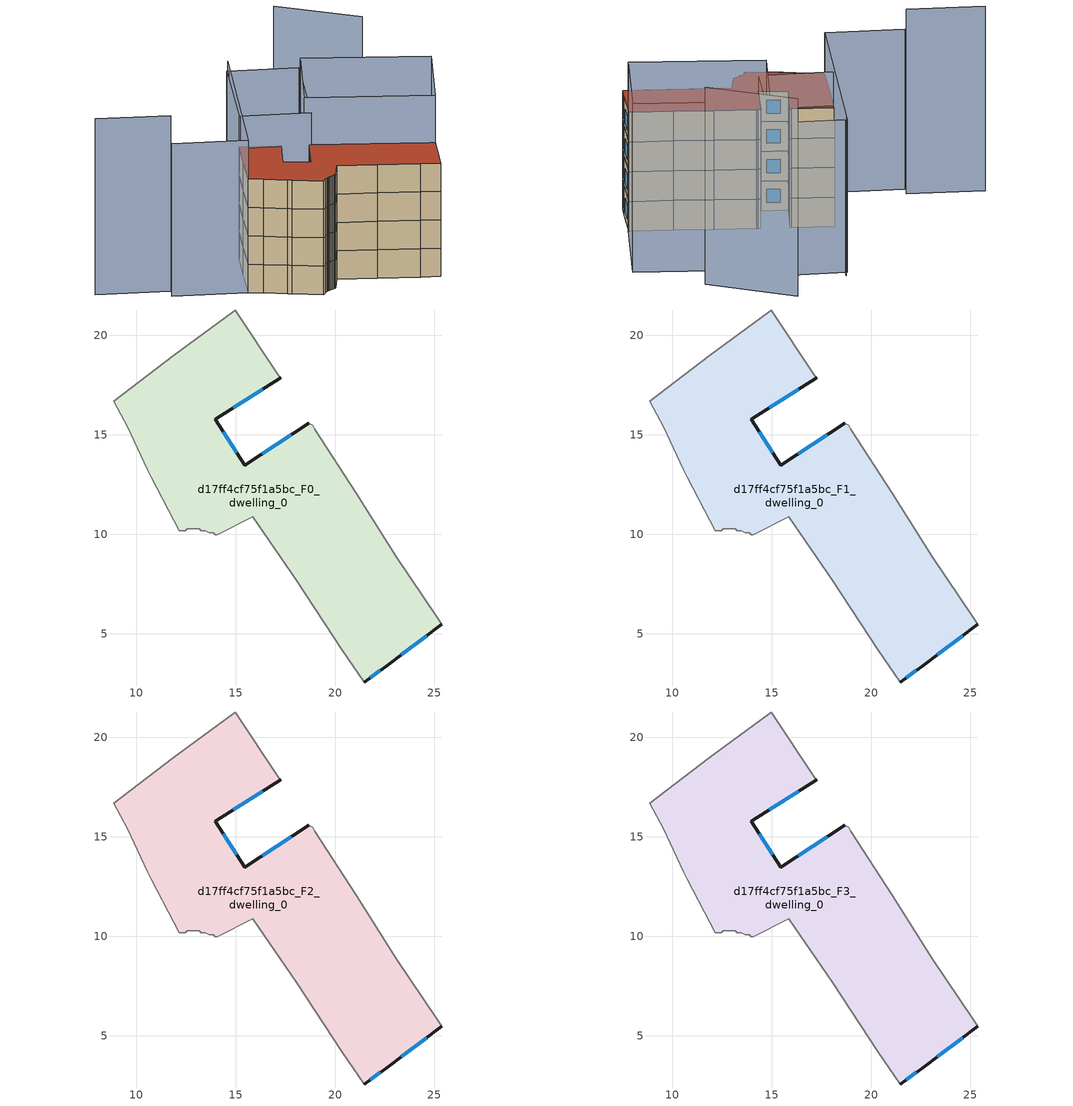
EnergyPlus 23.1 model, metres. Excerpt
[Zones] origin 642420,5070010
d17ff4cf75f1a5bc_F0_dwelling_0
 floor ground (EU_floor_Construction): 18.87,15.48 18.97,15.28 21.07,12.07 23.07,8.87 25.17,5.77 25.37,5.47 22.57,3.37 21.47,2.57 20.37,4.17 18.06,7.67 15.86,10.87 14.06,9.97 13.96,9.97 13.86,10.08 13.66,10.07 13.46,10.17 13.26,10.17 13.16,10.27 13.06,10.27 12.86,10.28 12.56,10.28 12.46,10.17 12.16,10.17 10.76,12.88 10.56,13.28 9.56,15.38 8.86,16.68 11.86,18.98 14.87,21.18 14.97,21.28 17.17,17.98 17.27,17.88 13.96,15.78 15.46,13.48 18.67,15.58 z0
 wall outside (EU_wall_Construction): 18.67,15.58 15.46,13.48 13.96,15.78 17.27,17.88 / 21.47,2.57 22.57,3.37 25.37,5.47 z0:3
 wall adiabatic (EU_wall_Construction): 17.27,17.88 17.17,17.98 14.97,21.28 14.87,21.18 11.86,18.98 8.86,16.68 9.56,15.38 10.56,13.28 10.76,12.88 12.16,10.17 12.46,10.17 12.56,10.28 12.86,10.28 13.06,10.27 13.16,10.27 13.26,10.17 13.46,10.17 13.66,10.07 13.86,10.08 13.96,9.97 14.06,9.97 15.86,10.87 18.06,7.67 20.37,4.17 21.47,2.57 / 25.37,5.47 25.17,5.77 23.07,8.87 21.07,12.07 18.97,15.28 18.87,15.48 18.67,15.58 z0:3
 window (EU_Window_Construction): 14.87,16.36 16.36,17.3 / 15.05,14.11 14.38,15.14 / 17.79,15 16.35,14.05 / 23.34,3.94 24.6,4.89 / 21.77,2.79 22.26,3.15 z0.83:2.17
d17ff4cf75f1a5bc_F1_dwelling_0
 floor to d17ff4cf75f1a5bc_F0_dwelling_0 (EU_floor_Construction): 18.87,15.48 18.97,15.28 21.07,12.07 23.07,8.87 25.17,5.77 25.37,5.47 22.57,3.37 21.47,2.57 20.37,4.17 18.06,7.67 15.86,10.87 14.06,9.97 13.96,9.97 13.86,10.08 13.66,10.07 13.46,10.17 13.26,10.17 13.16,10.27 13.06,10.27 12.86,10.28 12.56,10.28 12.46,10.17 12.16,10.17 10.76,12.88 10.56,13.28 9.56,15.38 8.86,16.68 11.86,18.98 14.87,21.18 14.97,21.28 17.17,17.98 17.27,17.88 13.96,15.78 15.46,13.48 18.67,15.58 z3
 wall outside (EU_wall_Construction): 18.67,15.58 15.46,13.48 13.96,15.78 17.27,17.88 / 21.47,2.57 22.57,3.37 25.37,5.47 z3:6
 wall adiabatic (EU_wall_Construction): 17.27,17.88 17.17,17.98 14.97,21.28 14.87,21.18 11.86,18.98 8.86,16.68 9.56,15.38 10.56,13.28 10.76,12.88 12.16,10.17 12.46,10.17 12.56,10.28 12.86,10.28 13.06,10.27 13.16,10.27 13.26,10.17 13.46,10.17 13.66,10.07 13.86,10.08 13.96,9.97 14.06,9.97 15.86,10.87 18.06,7.67 20.37,4.17 21.47,2.57 / 25.37,5.47 25.17,5.77 23.07,8.87 21.07,12.07 18.97,15.28 18.87,15.48 18.67,15.58 z3:6
 window (EU_Window_Construction): 14.87,16.36 16.36,17.3 / 15.05,14.11 14.38,15.14 / 17.79,15 16.35,14.05 / 23.34,3.94 24.6,4.89 / 21.77,2.79 22.26,3.15 z3.83:5.17
d17ff4cf75f1a5bc_F2_dwelling_0
 floor to d17ff4cf75f1a5bc_F1_dwelling_0 (EU_floor_Construction): 18.87,15.48 18.97,15.28 21.07,12.07 23.07,8.87 25.17,5.77 25.37,5.47 22.57,3.37 21.47,2.57 20.37,4.17 18.06,7.67 15.86,10.87 14.06,9.97 13.96,9.97 13.86,10.08 13.66,10.07 13.46,10.17 13.26,10.17 13.16,10.27 13.06,10.27 12.86,10.28 12.56,10.28 12.46,10.17 12.16,10.17 10.76,12.88 10.56,13.28 9.56,15.38 8.86,16.68 11.86,18.98 14.87,21.18 14.97,21.28 17.17,17.98 17.27,17.88 13.96,15.78 15.46,13.48 18.67,15.58 z6
 wall outside (EU_wall_Construction): 18.67,15.58 15.46,13.48 13.96,15.78 17.27,17.88 / 21.47,2.57 22.57,3.37 25.37,5.47 z6:9
 wall adiabatic (EU_wall_Construction): 17.27,17.88 17.17,17.98 14.97,21.28 14.87,21.18 11.86,18.98 8.86,16.68 9.56,15.38 10.56,13.28 10.76,12.88 12.16,10.17 12.46,10.17 12.56,10.28 12.86,10.28 13.06,10.27 13.16,10.27 13.26,10.17 13.46,10.17 13.66,10.07 13.86,10.08 13.96,9.97 14.06,9.97 15.86,10.87 18.06,7.67 20.37,4.17 21.47,2.57 / 25.37,5.47 25.17,5.77 23.07,8.87 21.07,12.07 18.97,15.28 18.87,15.48 18.67,15.58 z6:9
 window (EU_Window_Construction): 14.87,16.36 16.36,17.3 / 15.05,14.11 14.38,15.14 / 17.79,15 16.35,14.05 / 23.34,3.94 24.6,4.89 / 21.77,2.79 22.26,3.15 z6.83:8.17
d17ff4cf75f1a5bc_F3_dwelling_0
 floor to d17ff4cf75f1a5bc_F2_dwelling_0 (EU_floor_Construction): 18.87,15.48 18.97,15.28 21.07,12.07 23.07,8.87 25.17,5.77 25.37,5.47 22.57,3.37 21.47,2.57 20.37,4.17 18.06,7.67 15.86,10.87 14.06,9.97 13.96,9.97 13.86,10.08 13.66,10.07 13.46,10.17 13.26,10.17 13.16,10.27 13.06,10.27 12.86,10.28 12.56,10.28 12.46,10.17 12.16,10.17 10.76,12.88 10.56,13.28 9.56,15.38 8.86,16.68 11.86,18.98 14.87,21.18 14.97,21.28 17.17,17.98 17.27,17.88 13.96,15.78 15.46,13.48 18.67,15.58 z9
 wall outside (EU_wall_Construction): 18.67,15.58 15.46,13.48 13.96,15.78 17.27,17.88 / 21.47,2.57 22.57,3.37 25.37,5.47 z9:12
 wall adiabatic (EU_wall_Construction): 17.27,17.88 17.17,17.98 14.97,21.28 14.87,21.18 11.86,18.98 8.86,16.68 9.56,15.38 10.56,13.28 10.76,12.88 12.16,10.17 12.46,10.17 12.56,10.28 12.86,10.28 13.06,10.27 13.16,10.27 13.26,10.17 13.46,10.17 13.66,10.07 13.86,10.08 13.96,9.97 14.06,9.97 15.86,10.87 18.06,7.67 20.37,4.17 21.47,2.57 / 25.37,5.47 25.17,5.77 23.07,8.87 21.07,12.07 18.97,15.28 18.87,15.48 18.67,15.58 z9:12
 window (EU_Window_Construction): 14.87,16.36 16.36,17.3 / 15.05,14.11 14.38,15.14 / 17.79,15 16.35,14.05 / 23.34,3.94 24.6,4.89 / 21.77,2.79 22.26,3.15 z9.83:11.17
 roof outside (EU_roof_Construction): 25.37,5.47 25.17,5.77 23.07,8.87 21.07,12.07 18.97,15.28 18.87,15.48 18.67,15.58 15.46,13.48 13.96,15.78 17.27,17.88 17.17,17.98 14.97,21.28 14.87,21.18 11.86,18.98 8.86,16.68 9.56,15.38 10.56,13.28 10.76,12.88 12.16,10.17 12.46,10.17 12.56,10.28 12.86,10.28 13.06,10.27 13.16,10.27 13.26,10.17 13.46,10.17 13.66,10.07 13.86,10.08 13.96,9.97 14.06,9.97 15.86,10.87 18.06,7.67 20.37,4.17 21.47,2.57 22.57,3.37 z12
shading: 25.28,5.41 18.47,16.05 / 18.47,16.05 26.18,20.98 / 26.18,20.98 32.98,10.34 / 32.98,10.34 25.28,5.41 z0:17; 14.59,21 23.07,27.38 / 23.07,27.38 27.27,21.81 / 27.27,21.81 18.79,15.42 / 18.79,15.42 14.59,21 z0:15.4; 31.97,17.46 29.88,26.08 z0:19.9; 23.76,27.63 8.86,16.68 / 8.86,16.68 4.48,22.64 z0:16.1; 5.36,23.29 1.04,29.16 z0:18.6
[Building]
EU S2 Campaign: North Axis=0; Terrain=City; Solar Distribution=FullExterior
[Site:Location]
Lyon-Bron: Latitude=45.75; Longitude=5; Time Zone=1; Elevation=198
[SizingPeriod:WeatherFileDays]
AnnualSizingPeriod: Begin Month=1; Begin Day of Month=1; End Month=12; End Day of Month=31; Day of Week for Start Day=Monday; Use Weather File Daylight Saving Period=No; Use Weather File Rain and Snow Indicators=No
[MATERIAL]
EU_InternalMass_Material: Roughness=MediumRough; Thickness=0.1; Conductivity=1; Density=1800; Specific Heat=900; Thermal Absorptance=0.9; Solar Absorptance=0.7; Visible Absorptance=0.7
[MATERIAL:NOMASS] Roughness=MediumRough; Thermal Absorptance=0.9; Solar Absorptance=0.7; Visible Absorptance=0.7
Name | Thermal Resistance
EU_wall_NoMass | 0.87146
EU_roof_NoMass | 0.842276
EU_floor_NoMass | 0.496999
[WINDOWMATERIAL:SIMPLEGLAZINGSYSTEM]
EU_Window_SimpleGlazing: UFactor=2.2525; Solar Heat Gain Coefficient=0.76; Visible Transmittance=0.76
[CONSTRUCTION]
EU_wall_Construction: EU_wall_NoMass
EU_roof_Construction: EU_roof_NoMass
EU_floor_Construction: EU_floor_NoMass
EU_InternalMass_Construction: EU_InternalMass_Material
EU_Window_Construction: EU_Window_SimpleGlazing
[ZONE] Type=1; Multiplier=1; Ceiling Height=autocalculate; Floor Area=autocalculate; Part of Total Floor Area=Yes
Name | Volume
d17ff4cf75f1a5bc_F0_dwelling_0; d17ff4cf75f1a5bc_F1_dwelling_0; d17ff4cf75f1a5bc_F2_dwelling_0 | 326.588
d17ff4cf75f1a5bc_F3_dwelling_0 | 1306.35
[INTERNALMASS] Construction=EU_InternalMass_Construction; Surface Area=108.863
Name | Zone or ZoneList
d17ff4cf75f1a5bc_F0_dwelling_0_EU_InternalMass | d17ff4cf75f1a5bc_F0_dwelling_0
d17ff4cf75f1a5bc_F1_dwelling_0_EU_InternalMass | d17ff4cf75f1a5bc_F1_dwelling_0
d17ff4cf75f1a5bc_F2_dwelling_0_EU_InternalMass | d17ff4cf75f1a5bc_F2_dwelling_0
d17ff4cf75f1a5bc_F3_dwelling_0_EU_InternalMass | d17ff4cf75f1a5bc_F3_dwelling_0
[OTHEREQUIPMENT] Fuel Type=Electricity; Design Level Calculation Method=Watts/Area; Power per Zone Floor Area=1; Fraction Latent=0; Fraction Radiant=0; Fraction Lost=0; Carbon Dioxide Generation Rate=0; EndUse Subcategory=EU_Step8_InternalGains
Name | Zone or ZoneList or Space or SpaceList | Schedule
EU_Step8_InternalGain_d17ff4cf75f1a5bc_F0_dwelling_0_f000 | d17ff4cf75f1a5bc_F0_dwelling_0 | EU_Step8_GainSchedule_d17ff4cf75f1a5bc_F0_dwelling_0_f000
EU_Step8_InternalGain_d17ff4cf75f1a5bc_F1_dwelling_0_f000 | d17ff4cf75f1a5bc_F1_dwelling_0 | EU_Step8_GainSchedule_d17ff4cf75f1a5bc_F1_dwelling_0_f000
EU_Step8_InternalGain_d17ff4cf75f1a5bc_F2_dwelling_0_f000 | d17ff4cf75f1a5bc_F2_dwelling_0 | EU_Step8_GainSchedule_d17ff4cf75f1a5bc_F2_dwelling_0_f000
EU_Step8_InternalGain_d17ff4cf75f1a5bc_F3_dwelling_0_f000 | d17ff4cf75f1a5bc_F3_dwelling_0 | EU_Step8_GainSchedule_d17ff4cf75f1a5bc_F3_dwelling_0_f000
[ZONEVENTILATION:DESIGNFLOWRATE] Schedule=EU_AlwaysOn; Design Flow Rate Calculation Method=AirChanges/Hour; Air Changes per Hour=0.425; Ventilation Type=Natural; Fan Pressure Rise=0; Fan Total Efficiency=1; Constant Term Coefficient=1; Temperature Term Coefficient=0; Velocity Term Coefficient=0; Velocity Squared Term Coefficient=0; Minimum Indoor Temperature=-100; Maximum Indoor Temperature=100; Delta Temperature=-100; Minimum Outdoor Temperature=-100; Maximum Outdoor Temperature=100; Maximum Wind Speed=40
Name | Zone or ZoneList or Space or SpaceList
EU_ConstantAir_d17ff4cf75f1a5bc_F0_dwelling_0 | d17ff4cf75f1a5bc_F0_dwelling_0
EU_ConstantAir_d17ff4cf75f1a5bc_F1_dwelling_0 | d17ff4cf75f1a5bc_F1_dwelling_0
EU_ConstantAir_d17ff4cf75f1a5bc_F2_dwelling_0 | d17ff4cf75f1a5bc_F2_dwelling_0
EU_ConstantAir_d17ff4cf75f1a5bc_F3_dwelling_0 | d17ff4cf75f1a5bc_F3_dwelling_0
[HVACTEMPLATE:THERMOSTAT] Constant Heating Setpoint=20; Constant Cooling Setpoint=50
EU_HeatOnly_d17ff4cf75f1a5bc_F0_dwelling_0; EU_HeatOnly_d17ff4cf75f1a5bc_F1_dwelling_0; EU_HeatOnly_d17ff4cf75f1a5bc_F2_dwelling_0; EU_HeatOnly_d17ff4cf75f1a5bc_F3_dwelling_0
[HVACTEMPLATE:ZONE:IDEALLOADSAIRSYSTEM] System Availability Schedule=EU_AlwaysOn; Maximum Heating Supply Air Temperature=50; Minimum Cooling Supply Air Temperature=13; Maximum Heating Supply Air Humidity Ratio=0.0156; Minimum Cooling Supply Air Humidity Ratio=0.0077; Heating Limit=NoLimit; Cooling Limit=NoLimit; Heating Availability Schedule=EU_AlwaysOn; Cooling Availability Schedule=EU_CoolingOff; Dehumidification Control Type=ConstantSensibleHeatRatio; Cooling Sensible Heat Ratio=0.7; Dehumidification Setpoint=60; Humidification Control Type=None; Humidification Setpoint=30; Outdoor Air Method=None; Outdoor Air Flow Rate per Person=0.00944; Outdoor Air Flow Rate per Zone Floor Area=0; Outdoor Air Flow Rate per Zone=0; Demand Controlled Ventilation Type=None; Outdoor Air Economizer Type=NoEconomizer; Heat Recovery Type=None; Sensible Heat Recovery Effectiveness=0.7; Latent Heat Recovery Effectiveness=0.65
Name | Template Thermostat
d17ff4cf75f1a5bc_F0_dwelling_0 | EU_HeatOnly_d17ff4cf75f1a5bc_F0_dwelling_0
d17ff4cf75f1a5bc_F1_dwelling_0 | EU_HeatOnly_d17ff4cf75f1a5bc_F1_dwelling_0
d17ff4cf75f1a5bc_F2_dwelling_0 | EU_HeatOnly_d17ff4cf75f1a5bc_F2_dwelling_0
d17ff4cf75f1a5bc_F3_dwelling_0 | EU_HeatOnly_d17ff4cf75f1a5bc_F3_dwelling_0
[SIZING:ZONE] Zone Cooling Design Supply Air Temperature Input Method=SupplyAirTemperature; Zone Cooling Design Supply Air Temperature=13; Zone Heating Design Supply Air Temperature Input Method=SupplyAirTemperature; Zone Heating Design Supply Air Temperature=50; Zone Cooling Design Supply Air Humidity Ratio=0.008; Zone Heating Design Supply Air Humidity Ratio=0.008; Cooling Design Air Flow Method=DesignDay; Cooling Design Air Flow Rate=0; Cooling Minimum Air Flow per Zone Floor Area=0.000762; Cooling Minimum Air Flow=0; Cooling Minimum Air Flow Fraction=0.2; Heating Design Air Flow Method=DesignDay; Heating Design Air Flow Rate=0; Heating Maximum Air Flow per Zone Floor Area=0.002032; Heating Maximum Air Flow=0.141576; Heating Maximum Air Flow Fraction=0.3; Account for Dedicated Outdoor Air System=No; Dedicated Outdoor Air System Control Strategy=NeutralSupplyAir; Dedicated Outdoor Air Low Setpoint Temperature for Design=autosize; Dedicated Outdoor Air High Setpoint Temperature for Design=autosize; Zone Load Sizing Method=Sensible Load Only No Latent Load; Zone Latent Cooling Design Supply Air Humidity Ratio Input Method=HumidityRatioDifference; Zone Cooling Design Supply Air Humidity Ratio Difference=0.005; Zone Latent Heating Design Supply Air Humidity Ratio Input Method=HumidityRatioDifference; Zone Humidification Design Supply Air Humidity Ratio Difference=0.005
d17ff4cf75f1a5bc_F0_dwelling_0; d17ff4cf75f1a5bc_F1_dwelling_0; d17ff4cf75f1a5bc_F2_dwelling_0; d17ff4cf75f1a5bc_F3_dwelling_0
[SCHEDULE:CONSTANT]
Name | Hourly Value
EU_AlwaysOn | 1
EU_CoolingOff | 0
[SCHEDULE:FILE] Column Number=1; Rows to Skip at Top=0; Number of Hours of Data=8760; Column Separator=Comma; Interpolate to Timestep=No; Minutes per Item=60; Adjust Schedule for Daylight Savings=Yes
Name | File
EU_Step8_GainSchedule_d17ff4cf75f1a5bc_F0_dwelling_0_f000 | ../../schedules/d17ff4cf75f1a5bc/d17ff4cf75f1a5bc_F0_dwelling_0_f000_gain.csv
EU_Step8_GainSchedule_d17ff4cf75f1a5bc_F1_dwelling_0_f000 | ../../schedules/d17ff4cf75f1a5bc/d17ff4cf75f1a5bc_F1_dwelling_0_f000_gain.csv
EU_Step8_GainSchedule_d17ff4cf75f1a5bc_F2_dwelling_0_f000 | ../../schedules/d17ff4cf75f1a5bc/d17ff4cf75f1a5bc_F2_dwelling_0_f000_gain.csv
EU_Step8_GainSchedule_d17ff4cf75f1a5bc_F3_dwelling_0_f000 | ../../schedules/d17ff4cf75f1a5bc/d17ff4cf75f1a5bc_F3_dwelling_0_f000_gain.csv
